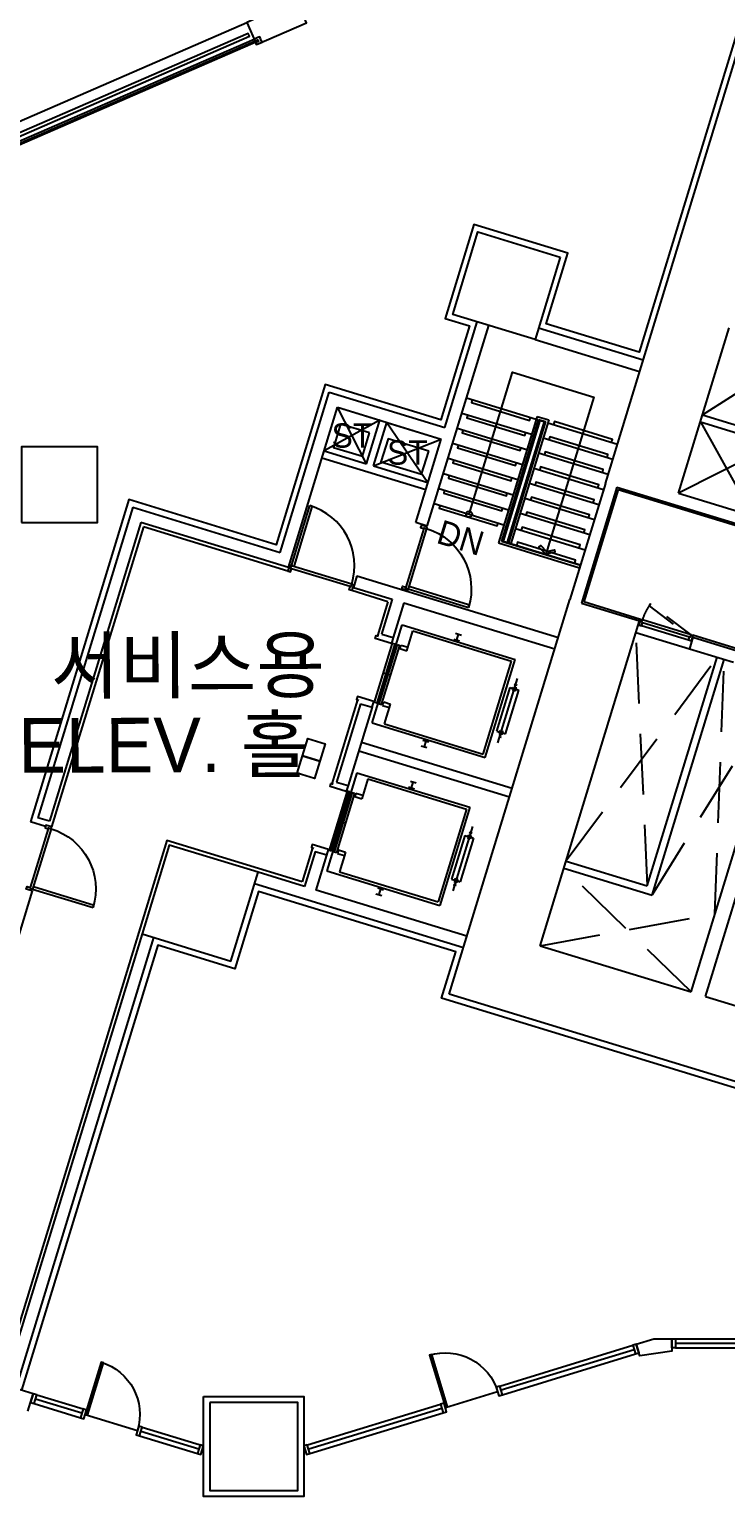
# Model space of a CAD drawing. Header units: millimetres. Extents: x -7448 to 427567, y 91657 to 341328.
# Drawn here: x 325300 to 336773, y 210842 to 235021 of the extents above; entities that cross this region are included whole.
import ezdxf
from ezdxf.enums import TextEntityAlignment as Align

# ---------------------------------------------------------------- set-up
doc = ezdxf.new("R2010")
doc.units = ezdxf.units.MM
doc.header["$LTSCALE"] = 500
doc.header["$MEASUREMENT"] = 0
doc.linetypes.add('HIDDEN', pattern=[2, 1, -1])
doc.linetypes.add('HOON1', pattern=[3, 2, -1])
doc.layers.add('e-plan', color=9, linetype='CONTINUOUS')
doc.styles.add('돋움', font='Dotum.ttf')

# ---------------------------------------------------------------- blocks, each defined once
blk = doc.blocks.new('2F 코어')
at = {"layer": 'e-plan'}
for p, q in [((-80321, -30755), (-77500, -21527)), ((-79115, -30915), (-78282, -28189)), ((-78721, -29624), (-77058, -28563)), ((-78756, -29738), (-77891, -31289)), ((-78756, -29738), (-77532, -30113)), ((-78721, -29624), (-77496, -29998)), ((-77532, -30113), (-79115, -30915)), ((-80110, -30851), (-80677, -32706)), ((-80130, -30813), (-77758, -31539)), ((-80110, -30851), (-77758, -31570)), ((-79115, -30915), (-77700, -31347)), ((-82894, -39170), (-80906, -32668)), ((-80715, -32726), (-79758, -33018)), ((-79740, -32993), (-80677, -32706)), ((-81396, -38374), (-79758, -33018)), ((-79740, -32993), (-79769, -33088)), ((-79769, -33088), (-79741, -33097)), ((-79741, -33097), (-79741, -33097)), ((-79741, -33097), (-79726, -33101)), ((-79711, -33001), (-79740, -32993)), ((-79726, -33101), (-79710, -33049)), ((-78952, -33338), (-79726, -33101)), ((-79725, -33044), (-79711, -33001)), ((-79710, -33049), (-79725, -33044)), ((-78908, -33247), (-79711, -33001)), ((-78936, -33286), (-79710, -33049)), ((-79817, -33210), (-78937, -33479)), ((-78952, -33338), (-78936, -33286)), ((-78937, -33343), (-78952, -33338)), ((-78879, -33287), (-78937, -33479)), ((-78909, -33351), (-78937, -33343)), ((-78937, -33343), (-78937, -33343)), ((-78936, -33286), (-78921, -33290)), ((-78921, -33290), (-78908, -33247)), ((-78879, -33256), (-78909, -33351)), ((-78908, -33247), (-78879, -33256)), ((-78134, -33484), (-78879, -33256)), ((-78879, -33287), (-78152, -33510)), ((-78937, -33479), (-78210, -33701)), ((-78937, -33479), (-78937, -33479)), ((-79630, -37387), (-78478, -33619)), ((-79550, -37537), (-78363, -33654)), ((-78909, -39134), (-77331, -33970)), ((-78670, -39207), (-77091, -34043)), ((-80969, -36978), (-79630, -37387)), ((-81004, -37092), (-79550, -37537)), ((-81396, -38374), (-78909, -39134)), ((-76391, -41159), (-82894, -39170)), ((-78670, -39207), (-76280, -39938))]:
    blk.add_line(p, q, dxfattribs=at)
at = {"layer": 'e-plan', "ltscale": 0.5}
for p, q in [((-80321, -30755), (-80906, -32668)), ((-80130, -30813), (-80715, -32726))]:
    blk.add_line(p, q, dxfattribs=at)
at = {"layer": 'e-plan', "linetype": 'HIDDEN'}
for p, q in [((-79577, -32738), (-79600, -32771)), ((-79600, -32771), (-78933, -33279)), ((-78908, -33247), (-79577, -32738)), ((-78933, -33279), (-78908, -33247))]:
    blk.add_line(p, q, dxfattribs=at)
at = {"layer": 'e-plan', "linetype": 'HOON1'}
for p, q in [((-79627, -37377), (-79817, -33210)), ((-80966, -36968), (-78478, -33619)), ((-78515, -37843), (-78363, -33654)), ((-79547, -37527), (-77331, -33970)), ((-78909, -39134), (-81004, -37092)), ((-81396, -38374), (-78515, -37843))]:
    blk.add_line(p, q, dxfattribs=at)
at = {"layer": 'e-plan', "linetype": 'HIDDEN'}
blk.add_arc((-78908, -33247), 840, 142.7333, 163, dxfattribs=at)
blk = doc.blocks.new('A$C1B455614')
at = {"layer": 'e-plan'}
for p, q in [((-946, 970), (-1046, 970)), ((-996, 870), (-996, 970)), ((-2009, 845), (-2009, -845)), ((-64, 845), (-2009, 845)), ((-264, 800), (-1964, 800)), ((-1964, 800), (-1964, -800)), ((-946, 870), (-1046, 870)), ((-264, 800), (-264, 460)), ((-64, 845), (-64, -845)), ((-2142, 553), (-2142, -553)), ((-144, 520), (-264, 520)), ((-144, 520), (-144, 460)), ((-84, 510), (-124, 510)), ((-124, 510), (-124, -510)), ((-84, 510), (-84, -510)), ((-2067, 375), (-2217, 375)), ((-2217, 375), (-2217, -375)), ((-2117, 450), (-2167, 450)), ((-2167, 400), (-2167, 350)), ((-2117, 400), (-2167, 400)), ((-2117, 350), (-2167, 350)), ((-2117, 400), (-2117, 350)), ((-2067, 375), (-2067, -375)), ((-144, 460), (-264, 460)), ((0, 0), (-40, 0)), ((-84, 0, 0), (-124, 0, 0)), ((-84, 0), (-124, 0)), ((0, 0, 0), (-40, 0, 0)), ((-2067, -375), (-2217, -375)), ((-2117, -350), (-2167, -350)), ((-2167, -350), (-2167, -400)), ((-2117, -400), (-2167, -400)), ((-2117, -450), (-2167, -450)), ((-2117, -350), (-2117, -400)), ((-144, -460), (-264, -460)), ((-144, -460, 0), (-264, -460, 0)), ((-264, -460), (-264, -800)), ((-144, -460), (-144, -520)), ((-144, -460, 0), (-144, -520, 0)), ((-144, -520), (-264, -520)), ((-144, -520, 0), (-264, -520, 0)), ((-84, -510), (-124, -510)), ((-84, -510, 0), (-124, -510, 0)), ((-64, -845), (-2009, -845)), ((-264, -800), (-1964, -800)), ((-946, -870), (-1046, -870)), ((-996, -870), (-996, -970)), ((-946, -970), (-1046, -970))]:
    blk.add_line(p, q, dxfattribs=at)
blk.add_lwpolyline([(-40, -510), (-40, 510), (0, 510), (0, -510)], close=True, dxfattribs=at)
blk = doc.blocks.new('A$C66941DA5')
at = {"layer": 'e-plan'}
blk.add_line((-900, 0), (0, 0), dxfattribs=at)
blk.add_lwpolyline([(-900, 0), (-860, 0), (-860, -900), (-900, -900)], close=True, dxfattribs=at)
blk.add_arc((-900, 0), 900, 270, 360, dxfattribs=at)
blk = doc.blocks.new('A$C7D8044CD')
at = {"layer": 'e-plan'}
blk.add_lwpolyline([(0, 300), (300, 300), (300, 0), (0, 0)], close=True, dxfattribs=at)
blk = doc.blocks.new('fsd1100-100')
at = {"layer": 'e-plan'}
for p, q in [((1070, 0), (30, 0)), ((1055, -45), (45, -45))]:
    blk.add_line(p, q, dxfattribs=at)
blk.add_lwpolyline([(30, 1040), (70, 1040), (70, 1030), (70, 20), (70, 0), (30, 0)], close=True, dxfattribs=at)
for points in [[(0, 0), (0, -100), (45, -100), (45, -45), (30, -45), (30, 0), (0, 0)], [(1100, 0), (1100, -100), (1055, -100), (1055, -45), (1070, -45), (1070, 0), (1100, 0)]]:
    blk.add_lwpolyline(points, dxfattribs=at)
blk.add_arc((30, 0), 1040, 0, 90, dxfattribs=at)
blk = doc.blocks.new('1~2F TC-140305')
at = {"layer": 'e-plan', "ltscale": 0.5}
blk.add_lwpolyline([(-81063, -27025), (-81478, -28383), (-82836, -27968), (-82421, -26610), (-81063, -27025)], dxfattribs=at)
for points in [[(-89940, -31400), (-88690, -31400), (-88690, -30150), (-89940, -30150)], [(-87955, -38177), (-86492, -38625), (-86044, -37162), (-87508, -36714)], [(-86840, -45900), (-86840, -47350), (-85390, -47350), (-85390, -45900)]]:
    blk.add_lwpolyline(points, close=True, dxfattribs=at)

msp = doc.modelspace()

# ---------------------------------------------------------------- linework, layer by layer
at = {"layer": 'e-plan'}
for p, q in [((324298, 233142), (328883, 235135)), ((329064, 234843), (324387, 232810)), ((329072, 234825), (324395, 232792)), ((324417, 232866), (329002, 234860)), ((333692, 230100), (335414, 229574)), ((333634, 229909), (335355, 229383)), ((329435, 226403), (330242, 229043)), ((330242, 229043), (332145, 228461)), ((329568, 226153), (330375, 228793)), ((330375, 228793), (332087, 228270)), ((332503, 228947), (333651, 228597)), ((330854, 227862), (331073, 228579)), ((330969, 227827), (331188, 228544)), ((332427, 228699), (333575, 228348)), ((333665, 228644), (333028, 226560)), ((333692, 228594), (333078, 226586)), ((333713, 228578), (333105, 226588)), ((333780, 228557), (333172, 226568)), ((333807, 228559), (333196, 226561)), ((333857, 228586), (333234, 226549)), ((333665, 228644), (333857, 228586)), ((333689, 228585), (333713, 228578)), ((333692, 228594), (333807, 228559)), ((333713, 228578), (333780, 228557)), ((333780, 228557), (333804, 228550)), ((333842, 228538), (334990, 228187)), ((332351, 228450), (333499, 228099)), ((333613, 228336), (333637, 228329)), ((333704, 228308), (333728, 228301)), ((333766, 228289), (334914, 227939)), ((330156, 228076), (330854, 227862)), ((332275, 228201), (333423, 227851)), ((333537, 228088), (333561, 228080)), ((333628, 228060), (333652, 228052)), ((333690, 228041), (334838, 227690)), ((330121, 227961), (331833, 227438)), ((330969, 227827), (331868, 227552)), ((332199, 227953), (333347, 227602)), ((333461, 227839), (333485, 227832)), ((333552, 227811), (333576, 227804)), ((333614, 227792), (334762, 227441)), ((332123, 227704), (333271, 227353)), ((333385, 227590), (333409, 227583)), ((333476, 227563), (333500, 227555)), ((333538, 227544), (334686, 227193)), ((332047, 227456), (333195, 227105)), ((333309, 227342), (333333, 227334)), ((333400, 227314), (333424, 227307)), ((333462, 227295), (334610, 226944)), ((327006, 227146), (325442, 222030)), ((327006, 227146), (329435, 226403)), ((331971, 227207), (333119, 226856)), ((333233, 227093), (333257, 227086)), ((333324, 227065), (333348, 227058)), ((333386, 227046), (334534, 226695)), ((327139, 226896), (325633, 221971)), ((327179, 226821), (325667, 221877)), ((329568, 226153), (327139, 226896)), ((329560, 226093), (327179, 226821)), ((331857, 226834), (331666, 226892)), ((333157, 226844), (333181, 226837)), ((333248, 226817), (333272, 226809)), ((333078, 226586), (334379, 226189)), ((333105, 226588), (334382, 226198)), ((333310, 226798), (334458, 226447)), ((333028, 226560), (334367, 226150)), ((330698, 226017), (330639, 225826)), ((330698, 226017), (334017, 225002)), ((331206, 225590), (330612, 225772)), ((330639, 225826), (331280, 225630)), ((331106, 225056), (331281, 225630)), ((331206, 225590), (331034, 225026)), ((331472, 225571), (331297, 224998)), ((331472, 225571), (333959, 224811)), ((331106, 225056), (331297, 224998)), ((330288, 222587), (330712, 223974)), ((330755, 223908), (330360, 222617)), ((330755, 223908), (330946, 223850)), ((330946, 223850), (330551, 222559)), ((330771, 223276), (333257, 222516)), ((330727, 223133), (333213, 222373)), ((330360, 222617), (330551, 222559)), ((325633, 221971), (325442, 222030)), ((325566, 221887), (325317, 221963)), ((329967, 221535), (329794, 220971)), ((325346, 220825), (323001, 213156)), ((327157, 220115), (324827, 212493)), ((327348, 220056), (325018, 212434)), ((333051, 212665), (335245, 213336)), ((335267, 213264), (333073, 212594)), ((335947, 213442), (337812, 213442)), ((337812, 213367), (335947, 213367)), ((335947, 213292), (337812, 213292)), ((333095, 212522), (335289, 213193)), ((325364, 212538), (325077, 212626)), ((325276, 212251), (325364, 212538)), ((325377, 212377), (326141, 212143)), ((326163, 212215), (325399, 212449)), ((325421, 212520), (326185, 212287)), ((329881, 211696), (332075, 212367)), ((332097, 212295), (329903, 211625)), ((329923, 211553), (332118, 212224)), ((327116, 211845), (328071, 211553)), ((328093, 211625), (327138, 211917)), ((327160, 211989), (328172, 211679))]:
    msp.add_line(p, q, dxfattribs=at)
at = {"layer": 'e-plan', "ltscale": 0.5}
for p, q in [((332145, 228461), (332677, 230201)), ((331857, 226834), (332869, 230143)), ((330375, 228793), (331073, 228579)), ((330854, 227862), (330375, 228793)), ((331073, 228579), (330156, 228076)), ((331188, 228544), (332087, 228270)), ((331188, 228544), (331868, 227552)), ((330969, 227827), (332087, 228270)), ((331666, 226892), (332087, 228270))]:
    msp.add_line(p, q, dxfattribs=at)
at = {"layer": 'e-plan'}
for points in [[(337458, 236603), (335347, 229699), (333817, 230167), (334174, 231333), (332625, 231807), (332151, 230258), (332553, 230135), (332079, 228586), (330176, 229167), (329369, 226528), (326940, 227271), (325317, 221963)], [(332545, 227032), (333260, 229370), (334599, 228960), (333808, 226374)], [(332599, 228918), (332584, 228870), (333541, 228578), (333555, 228626)], [(332523, 228670), (332508, 228622), (333465, 228329), (333479, 228377)], [(334894, 228216), (334909, 228264), (333952, 228557), (333938, 228509)], [(332447, 228421), (332432, 228373), (333389, 228081), (333403, 228129)], [(334818, 227968), (334833, 228016), (333876, 228308), (333862, 228260)], [(332371, 228172), (332356, 228124), (333313, 227832), (333327, 227880)], [(334742, 227719), (334757, 227767), (333800, 228059), (333786, 228012)], [(332295, 227924), (332280, 227876), (333237, 227583), (333251, 227631)], [(334666, 227471), (334681, 227518), (333724, 227811), (333710, 227763)], [(332219, 227675), (332204, 227627), (333161, 227335), (333175, 227383)], [(334590, 227222), (334605, 227270), (333648, 227562), (333634, 227514)], [(332143, 227426), (332128, 227379), (333085, 227086), (333099, 227134)], [(334514, 226973), (334529, 227021), (333572, 227313), (333558, 227266)], [(332067, 227178), (332052, 227130), (333008, 226838), (333023, 226885)], [(334438, 226725), (334453, 226772), (333496, 227065), (333482, 227017)], [(334362, 226476), (334377, 226524), (333420, 226816), (333406, 226768)], [(334286, 226227), (334301, 226275), (333344, 226568), (333330, 226520)], [(333821, 226416), (333951, 226446), (333960, 226408), (333808, 226374), (333697, 226488), (333729, 226513), (333821, 226416)], [(331297, 224998), (331268, 224902), (331000, 224984), (331015, 225032), (331053, 225020)], [(330946, 223850), (330975, 223946), (330708, 224027), (330693, 223980), (330731, 223968)], [(330551, 222559), (330522, 222463), (330254, 222545), (330269, 222593), (330307, 222581)], [(329794, 220971), (327565, 221653), (324799, 212606), (324799, 212606)], [(330201, 221411), (330230, 221507), (329962, 221589), (329947, 221541), (329986, 221529)], [(332510, 220078), (330025, 220838), (330201, 221411), (330009, 221470), (329834, 220896)], [(329834, 220896), (329068, 221130)], [(337872, 215383), (338405, 217125), (332093, 219055), (332327, 219820), (329076, 220814), (328687, 219542), (327415, 219931), (325172, 212596)], [(332452, 219887), (329009, 220939)]]:
    msp.add_lwpolyline(points, dxfattribs=at)
for points in [[(329042, 234769), (329868, 235127), (329708, 235494), (328883, 235135)], [(324413, 233001), (324433, 232955), (328927, 234909), (328907, 234955), (324413, 233001)], [(329120, 234840), (329120, 234840), (329108, 234868), (329108, 234868), (329094, 234900), (329002, 234860), (329016, 234828), (329062, 234848), (329074, 234821), (329028, 234801), (329042, 234769), (329134, 234808)], [(330904, 228370), (330426, 228516), (330309, 228133), (330788, 227987)], [(331880, 228071), (331211, 228276), (331094, 227894), (331763, 227689)], [(335302, 213354), (335245, 213336), (335289, 213193), (335346, 213210)], [(335887, 213442), (335947, 213442), (335947, 213292), (335887, 213292)], [(325421, 212520), (325364, 212538), (325320, 212394), (325377, 212377)], [(333051, 212665), (332993, 212648), (333037, 212504), (333095, 212522)], [(328172, 212492), (329822, 212492), (329822, 210842), (328172, 210842)], [(332133, 212385), (332075, 212367), (332119, 212224), (332176, 212241)], [(326242, 212269), (326185, 212287), (326141, 212143), (326198, 212126)], [(327160, 211989), (327103, 212006), (327059, 211863), (327116, 211845)], [(328172, 211679), (328115, 211697), (328071, 211553), (328128, 211536)], [(329880, 211697), (329822, 211679), (329866, 211536), (329923, 211553)]]:
    msp.add_lwpolyline(points, close=True, dxfattribs=at)
at = {"layer": 'e-plan', "ltscale": 0.5}
msp.add_lwpolyline([(335301, 213354), (335587, 213442), (335887, 213442), (335887, 213242), (335359, 213163), (335301, 213354)], dxfattribs=at)
at = {"layer": 'e-plan'}
msp.add_circle((332545, 227032), 50, dxfattribs=at)

# ---------------------------------------------------------------- block references
for name in ['1~2F TC-140305', '2F 코어']:
    msp.add_blockref(name, (415112, 258292), dxfattribs=at)
for name, p, rotation in [('fsd1100-100', (329589, 226189), 343.0000011183785), ('A$C7D8044CD', (330088, 222962), 72.99977495372156), ('A$C7D8044CD', (330000, 222675), 72.99977495372156)]:
    msp.add_blockref(name, p, dxfattribs=dict(at, rotation=rotation))
at = {"layer": 'e-plan', "xscale": -1}
for name, p, rotation in [('fsd1100-100', (331533, 225772), 253.0000011156724), ('A$C1B455614', (330390, 221981), 343.0000008390264), ('fsd1100-100', (325346, 220825), 253.0000011190386), ('A$C66941DA5', (333015, 212576), 197.0012492570501), ('A$C66941DA5', (327081, 211934), 162.9975002386497)]:
    msp.add_blockref(name, p, dxfattribs=dict(at, rotation=rotation))
at = {"layer": 'e-plan', "extrusion": (0, 0, -1), "xscale": -1, "zscale": -1, "rotation": 196.9999995692076}
msp.add_blockref('A$C1B455614', (-331135, 224419), dxfattribs=at)

# ---------------------------------------------------------------- texts
at = {"layer": 'e-plan', "lineweight": 0, "style": '돋움'}
for p in [(330615, 228328), (331528, 228048)]:
    msp.add_text('ST', height=400, dxfattribs=at).set_placement(p, align=Align.MIDDLE_CENTER)
msp.add_text('DN', height=400, rotation=343, dxfattribs=at).set_placement((332407, 226644), align=Align.MIDDLE_CENTER)
at = {"layer": 'e-plan', "style": '돋움'}
for s, p in [('서비스용', (330171, 224100)), ('ELEV. 홀', (329914, 222786))]:
    msp.add_text(s, height=900, rotation=0.1874, dxfattribs=at).set_placement(p, align=Align.RIGHT)

doc.saveas('drawing.dxf')
